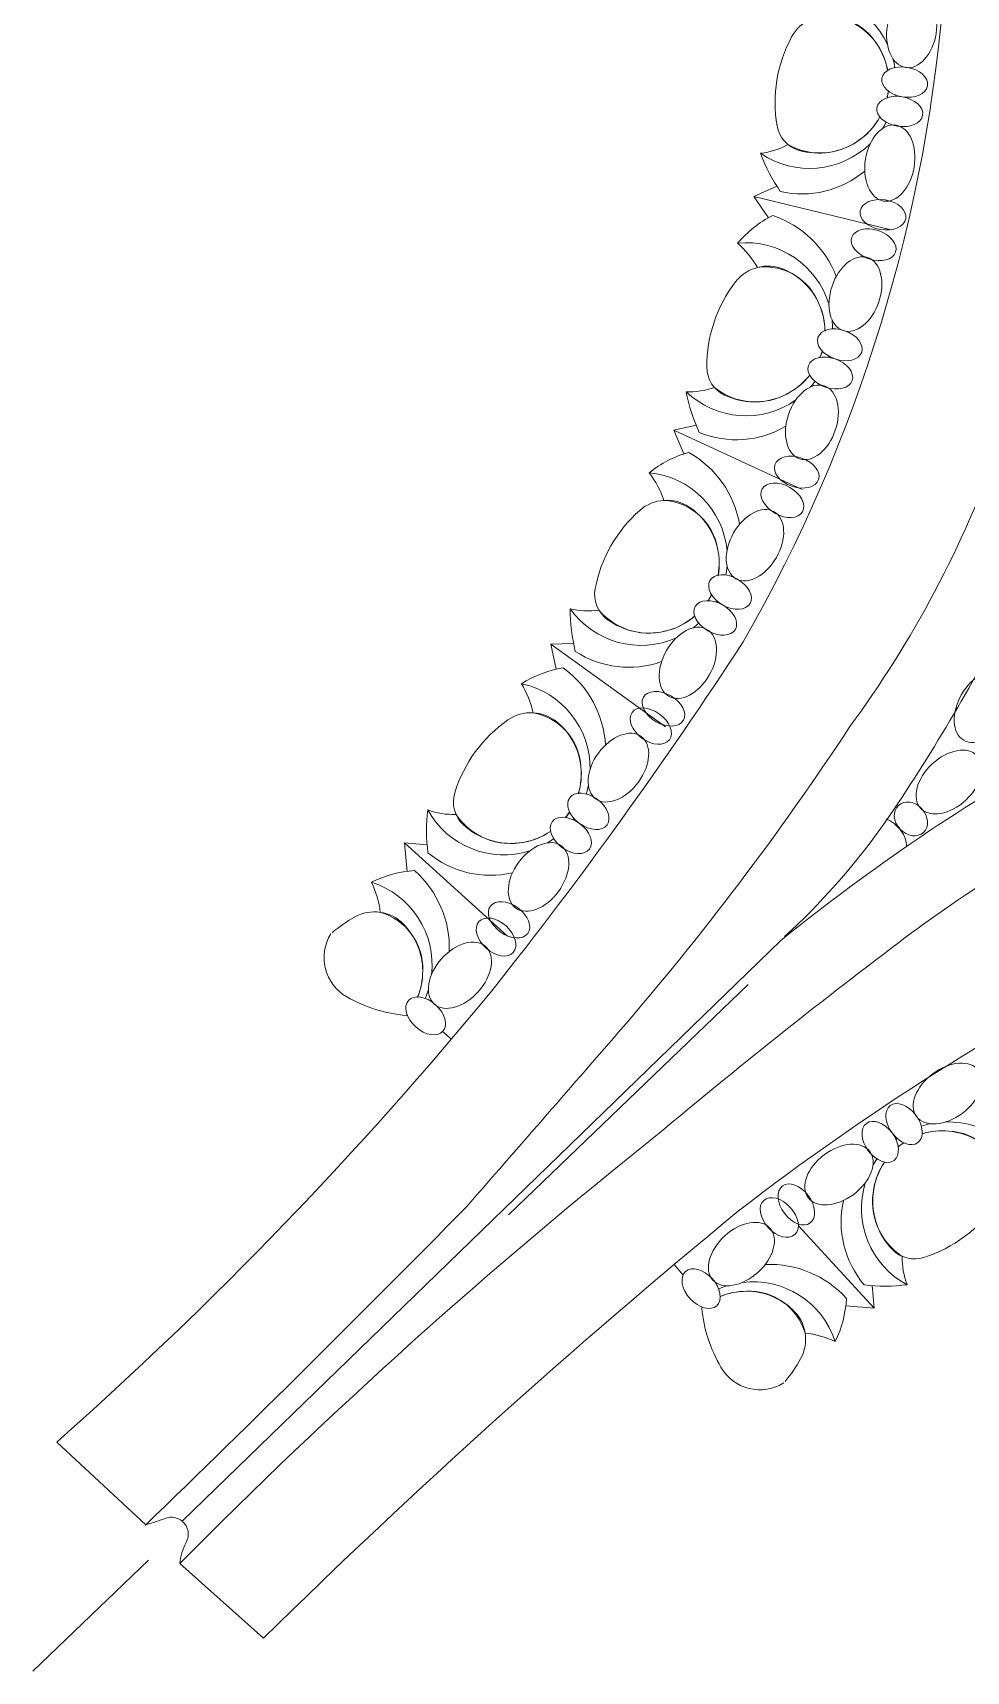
# Model space of a CAD drawing. Header units: millimetres. Extents: x 542654 to 551203, y 315718 to 321804.
# Drawn here: x 548609.3 to 548777.8, y 320255.9 to 320551.6 of the extents above; entities that cross this region are included whole.
import ezdxf

# ---------------------------------------------------------------- set-up
doc = ezdxf.new("R2010")
doc.units = ezdxf.units.MM
doc.linetypes.add('ACAD_ISO03W100', pattern=[30, 12, -18])
doc.layers.add('cad-block.com', color=250, linetype='Continuous')

msp = doc.modelspace()

# ---------------------------------------------------------------- linework, layer by layer
at = {"layer": 'cad-block.com', "color": 18, "linetype": 'ACAD_ISO03W100', "ltscale": 5, "true_color": 0x000000}
msp.add_lwpolyline([(549063.07, 320691.51), (548609.32, 320255.94)], dxfattribs=at)
at = {"layer": 'cad-block.com', "color": 18, "lineweight": 15, "true_color": 0x000000}
for points in [[(548773.87, 320560.89, -0.112668), (548737.53, 320441.73, -0.023222), (548692.39, 320379.04, -0.039547), (548613.65, 320297.3, 124.013387)], [(548761.83, 320549.34, 0.346391), (548749.73, 320554.12, 0.077991), (548745.48, 320557.86, -0.359977), (548763.57, 320549.55, -0.359977)], [(548763.62, 320544.77, 0.101551), (548761.83, 320549.34, 0.192304), (548754.43, 320554.56, 0.339953), (548746.27, 320550.9, 0.167449), (548743.63, 320534.85, 0.287977), (548747.6, 320530.42, 0.218078), (548758.05, 320531.99, 0.122256), (548762.19, 320536.45, 0.122256)], [(548801.1, 320549.98, -0.109883), (548783.7, 320477.24, -0.073757), (548756.67, 320426.28, -0.032649), (548714.98, 320371.2, -0.000705), (548687.59, 320339.76, -0.006551), (548629.6, 320282.26, 21.006323)], [(548763.59, 320544.85, 0.096379), (548761.83, 320549.34)], [(548764.55, 320546.96, -0.026874), (548764.91, 320545.32, -0.026874)], [(548763.49, 320539.92, 0.015978), (548763.64, 320540.71)], [(548763.5, 320539.87, 0.025321), (548763.71, 320541.13)], [(548763.64, 320540.71, 0.008495), (548763.7, 320541.12, 0.008495)], [(548764.95, 320540.44, -0.005183), (548764.89, 320540.12, -0.005183)], [(548760.48, 320531.66, -0.359399), (548740.67, 320529.89, 0.095363), (548745.61, 320531.46, 0.306751), (548758.9, 320532.6, 0.101588), (548762.21, 320536.45, 0.101588)], [(548763.33, 320535.5, -0.021792), (548762.64, 320534.33, -0.021792)], [(548740.67, 320529.89, 0.06195), (548744.22, 320523.01, 0.235173), (548759.46, 320526.68, 0.235173)], [(548754.32, 320507.67, 0.223389), (548742.85, 320518.66, 0.09981), (548736.52, 320513.68)], [(548751.26, 320502.62, 0.346391), (548740.1, 320509.3, 0.077991), (548736.52, 320513.68, -0.359977), (548753.01, 320502.55, -0.359977)], [(548752.29, 320497.82, 0.101551), (548751.26, 320502.62, 0.192304), (548744.81, 320508.97, 0.339953), (548736.16, 320506.7, 0.167449), (548730.95, 320491.29, 0.287977), (548734.15, 320486.26, 0.218078), (548744.71, 320486.11, 0.122256), (548749.52, 320489.84, 0.122256)], [(548808.96, 320505.37, -0.056007), (548784.65, 320445.33, -0.032993), (548762.39, 320408.07, -0.050518), (548745, 320388.52, 0.003129), (548745, 320388.52, 130.920023)], [(548752.27, 320497.91, 0.096379), (548751.26, 320502.62)], [(548753.56, 320499.83, -0.026874), (548753.65, 320498.15, -0.026874)], [(548751.37, 320493, 0.025321), (548751.78, 320494.21)], [(548751.37, 320493.05, 0.015978), (548751.64, 320493.81)], [(548751.64, 320493.81, 0.008495), (548751.77, 320494.21, 0.008495)], [(548752.89, 320493.33, -0.005183), (548752.79, 320493.03, -0.005183)], [(548747.05, 320485.39, -0.359399), (548727.22, 320486.87, 0.095363), (548732.35, 320487.62, 0.306751), (548745.65, 320486.58, 0.101588), (548749.54, 320489.84, 0.101588)], [(548727.22, 320486.87, 0.06195), (548729.6, 320479.5, 0.235173), (548745.23, 320480.65, 0.235173)], [(548750.49, 320488.72, -0.021792), (548749.62, 320487.67, -0.021792)], [(548736.88, 320462.95, 0.223389), (548727.71, 320475.92, 0.09981), (548720.55, 320472.24)], [(548732.91, 320458.57, 0.346391), (548723.23, 320467.26, 0.077991), (548720.55, 320472.24, -0.359977), (548734.62, 320458.16, -0.359977)], [(548733, 320453.66, 0.101551), (548732.91, 320458.57, 0.192304), (548727.79, 320466.04, 0.339953), (548718.87, 320465.45, 0.167449), (548710.81, 320451.32, 0.287977), (548712.99, 320445.78, 0.218078), (548723.33, 320443.62, 0.122256), (548728.76, 320446.36, 0.122256)], [(548733, 320453.75, 0.096379), (548732.91, 320458.57)], [(548734.63, 320455.39, -0.026874), (548734.4, 320453.73, -0.026874)], [(548859.21, 320451.75, 0.031298), (548796.07, 320422.86, 0.042918), (548744.26, 320387.78, 0.340166)], [(548725.49, 320442.46, -0.359399), (548706.31, 320447.7, 0.095363), (548711.48, 320447.46, 0.306751), (548724.34, 320443.89, 0.101588), (548728.78, 320446.35, 0.101588)], [(548706.31, 320447.7, 0.06195), (548707.23, 320440.01, 0.235173), (548722.8, 320438.16, 0.235173)], [(548731.18, 320449.11, 0.025321), (548731.82, 320450.21)], [(548731.19, 320449.16, 0.015978), (548731.6, 320449.85)], [(548731.6, 320449.85, 0.008495), (548731.8, 320450.21, 0.008495)], [(548732.74, 320449.14, -0.005183), (548732.58, 320448.86, -0.005183)], [(548729.5, 320445.08, -0.021792), (548728.45, 320444.21, -0.021792)], [(548908.74, 320442.13, 0.121596), (548805.47, 320412.54, 0.0417), (548765.53, 320387.42, 0.012494), (548722.06, 320352.79, 0.029878), (548635.88, 320275.38, 18.562291)], [(548712.69, 320423.09, 0.223389), (548705.04, 320437.02, 0.09981), (548697.51, 320434.17)], [(548708.25, 320419.19, 0.346391), (548699.61, 320428.92, 0.077991), (548697.51, 320434.17, -0.359977), (548709.9, 320418.6, -0.359977)], [(548707.78, 320414.31, 0.101551), (548708.25, 320419.19, 0.192304), (548704, 320427.19, 0.339953), (548695.07, 320427.62, 0.167449), (548685.47, 320414.49, 0.287977), (548687.01, 320408.73, 0.218078), (548697.04, 320405.42, 0.122256), (548702.75, 320407.52, 0.122256)], [(548927.49, 320419.51, 0.166028), (548810.28, 320385.51, 0.047262), (548736.67, 320339.02, 0.022196), (548650.96, 320261.91, -124.013387)], [(548707.79, 320414.39, 0.096379), (548708.25, 320419.19)], [(548709.6, 320415.84, -0.026874), (548709.18, 320414.22, -0.026874)], [(548680.59, 320411.4, 0.06195), (548680.64, 320403.65, 0.235173), (548695.9, 320400.05, 0.235173)], [(548699.05, 320404.03, -0.359399), (548680.59, 320411.4, 0.095363), (548685.7, 320410.57, 0.306751), (548698.07, 320405.58, 0.101588), (548702.76, 320407.52, 0.101588)], [(548705.46, 320409.98, 0.025321), (548706.22, 320411.01)], [(548705.48, 320410.03, 0.015978), (548705.96, 320410.68)], [(548705.96, 320410.68, 0.008495), (548706.2, 320411.01, 0.008495)], [(548707.01, 320409.85, -0.005183), (548706.82, 320409.59, -0.005183)], [(548703.33, 320406.17, -0.021792), (548702.19, 320405.43, -0.021792)], [(548684.48, 320385.83, 0.223389), (548678.23, 320400.43, 0.09981), (548670.45, 320398.34)], [(548679.69, 320382.38, 0.346391), (548672.04, 320392.9, 0.077991), (548670.45, 320398.34, -0.359977), (548681.27, 320381.63, -0.359977)], [(548678.75, 320377.56, 0.101551), (548679.69, 320382.38, 0.192304), (548676.24, 320390.75, 0.339953), (548667.39, 320392.05, 0.04993), (548663.32, 320389.2, 0.04993)], [(548663.1, 320389.01, 0.426253), (548666, 320377.66, 0.106998), (548676.72, 320374.28, 1.155807)], [(548678.77, 320377.65, 0.096379), (548679.69, 320382.38)], [(548680.71, 320378.91, -0.026874), (548680.13, 320377.34, -0.026874)], [(548676.72, 320374.28, 0.338145), (548676.88, 320374.42, 0.008495)], [(548769.75, 320352.92, -0.101551), (548774.63, 320353.43, -0.192304), (548782.67, 320349.27, -0.339953), (548783.18, 320340.34, -0.167449), (548770.15, 320330.61, -0.287977), (548764.38, 320332.1, -0.218078), (548760.97, 320342.09, -0.122256), (548763.02, 320347.83, -0.122256)], [(548771.27, 320354.75, 0.026874), (548769.65, 320354.32, 0.026874)], [(548769.84, 320352.93, -0.096379), (548774.63, 320353.43)], [(548774.63, 320353.43, -0.346391), (548784.44, 320344.89, -0.077991), (548789.72, 320342.84, 0.359977), (548774.02, 320355.08, 0.359977)], [(548765.3, 320352.11, 0.005183), (548765.04, 320351.91, 0.005183)], [(548765.45, 320350.56, -0.025321), (548766.47, 320351.33)], [(548765.5, 320350.58, -0.015978), (548766.14, 320351.07)], [(548766.14, 320351.07, -0.008495), (548766.48, 320351.31, -0.008495)], [(548759.56, 320344.09, 0.359399), (548767.1, 320325.7, -0.095363), (548766.23, 320330.8, -0.306751), (548761.11, 320343.13, -0.101588), (548763.01, 320347.84, -0.101588)], [(548761.66, 320348.4, 0.021792), (548760.93, 320347.25, 0.021792)], [(548767.1, 320325.7, -0.06195), (548759.36, 320325.68, -0.235173), (548755.61, 320340.9, -0.235173)], [(548741.5, 320329.35, -0.223389), (548756.16, 320323.23, -0.09981), (548754.14, 320315.44)], [(548734.62, 320325.51, 0.026874), (548733.05, 320324.92, 0.026874)], [(548733.29, 320323.54, -0.101551), (548738.1, 320324.52, -0.192304), (548746.5, 320321.16, -0.339953), (548747.88, 320312.32, -0.04993), (548745.07, 320308.22, -0.04993)], [(548733.37, 320323.56, -0.096379), (548738.1, 320324.52)], [(548738.1, 320324.52, -0.346391), (548748.69, 320316.97, -0.077991), (548754.14, 320315.44, 0.359977), (548737.33, 320326.1, 0.359977)], [(548730.03, 320321.48, -0.338145), (548730.16, 320321.64, -0.008495)], [(548744.88, 320308, -0.426253), (548733.51, 320310.8, -0.106998), (548730.03, 320321.48, -1.155807)], [(548629.74, 320282.39, 0.012533), (548633.38, 320283.57, -0.268878), (548636.3, 320283.02, -0.355188), (548636.99, 320279.15, 0.109765), (548635.88, 320275.38, -5.983895)]]:
    msp.add_lwpolyline(points, format="xyb", dxfattribs=at)
for points in [[(548739.42, 320522.07), (548743.61, 320523.94)], [(548739.42, 320522.07), (548764.21, 320516.08)], [(548739.42, 320522.07), (548742.06, 320518.24)], [(548725, 320479.92), (548729.02, 320480.84)], [(548725, 320479.92), (548748.15, 320469.22)], [(548725, 320479.92), (548726.84, 320475.65)], [(548702.8, 320441.3), (548706.92, 320441.43)], [(548702.8, 320441.3), (548723.48, 320426.38)], [(548702.8, 320441.3), (548703.79, 320436.77)], [(548676.38, 320405.43), (548680.48, 320405.1)], [(548676.38, 320405.43), (548676.9, 320400.3)], [(548676.38, 320405.43), (548695, 320388.63)], [(548744.34, 320387.85), (548636.3, 320283.02), (548636.3, 320283.02)], [(548683.28, 320371.37), (548684.86, 320370.02)], [(548761.17, 320321.44), (548747.48, 320336.33)], [(548726.67, 320327.43), (548725.05, 320329.35)], [(548761.17, 320321.44), (548760.8, 320325.54)], [(548761.17, 320321.44), (548756.04, 320321.91)], [(548613.65, 320297.3), (548629.74, 320282.39)], [(548635.88, 320275.38), (548650.96, 320261.91)]]:
    msp.add_lwpolyline(points, dxfattribs=at)
at = {"layer": 'cad-block.com', "color": 18, "lineweight": 15, "true_color": 0x000000, "extrusion": (0, 0, -1)}
for centre, major_axis, ratio in [((548767.94, 320552.24), (1.13, 6.87), 0.639967), ((548762.74, 320518.81), (-4.12, 0.68), 0.644731), ((548761.07, 320513.39), (-3.95, 1.34), 0.644731), ((548757.77, 320504.49), (2.23, 6.59), 0.639967), ((548747.19, 320472.35), (-3.95, 1.34), 0.644731), ((548744.59, 320467.27), (-3.62, 2.07), 0.644731), ((548739.65, 320459.16), (3.45, 6.04), 0.639967), ((548723.13, 320429.64), (-3.62, 2.07), 0.644731), ((548720.84, 320426.52), (-3.37, 2.46), 0.644731), ((548715.01, 320419.02), (4.11, 5.62), 0.639967), ((548767.79, 320409.76), (2.27, -2.43), 0.810019), ((548695.27, 320391.55), (-3.37, 2.46), 0.644731), ((548692.93, 320388.45), (-3.11, 2.78), 0.644731), ((548686.4, 320381.55), (4.63, 5.19), 0.639967), ((548766.55, 320354.69), (2.49, -3.34), 0.644731), ((548762.25, 320351.48), (2.49, -3.34), 0.644731), ((548754.81, 320345.58), (-5.57, -4.15), 0.641162), ((548729.93, 320324.99), (2.81, -3.09), 0.644731)]:
    msp.add_ellipse(centre, major_axis=major_axis, ratio=ratio, dxfattribs=at)
at = {"layer": 'cad-block.com', "color": 18, "lineweight": 15, "true_color": 0x000000}
for centre, major_axis, ratio in [((548766.67, 320542.75), (-4.12, 0.68), 0.644731), ((548765.79, 320537.44), (-4.12, 0.68), 0.644731), ((548763.98, 320528.13), (-1.12, -6.85), 0.641162), ((548754.96, 320495.33), (-3.95, 1.34), 0.644731), ((548753.24, 320490.24), (-3.95, 1.34), 0.644731), ((548749.93, 320481.34), (-2.23, -6.58), 0.641162), ((548735.15, 320450.71), (-3.62, 2.07), 0.644731), ((548732.49, 320446.04), (-3.62, 2.07), 0.644731), ((548727.54, 320437.93), (-3.44, -6.03), 0.641162), ((548780.77, 320429.99), (-3.44, -6.03), 0.641162), ((548774.65, 320416.42), (5.09, 4.75), 0.639967), ((548709.58, 320411.13), (-3.37, 2.46), 0.644731), ((548706.41, 320406.79), (-3.37, 2.46), 0.644731), ((548700.59, 320399.29), (-4.1, -5.61), 0.641162), ((548680.23, 320374.22), (-3.11, 2.78), 0.644731), ((548774.4, 320360.2), (5.58, 4.16), 0.639967), ((548747.11, 320340.19), (2.49, -3.34), 0.644731), ((548744.03, 320337.83), (2.81, -3.09), 0.644731), ((548737.2, 320331.23), (5.15, 4.68), 0.639967)]:
    msp.add_ellipse(centre, major_axis=major_axis, ratio=ratio, dxfattribs=at)
at = {"layer": 'cad-block.com', "color": 18, "lineweight": 15, "true_color": 0x000000, "extrusion": (0, 0, -1)}
msp.add_ellipse((548763.53, 320406.42), major_axis=(2.85, -3.05), ratio=0.644731, start_param=4.044395, end_param=5.73542, dxfattribs=at)

doc.saveas('drawing.dxf')
